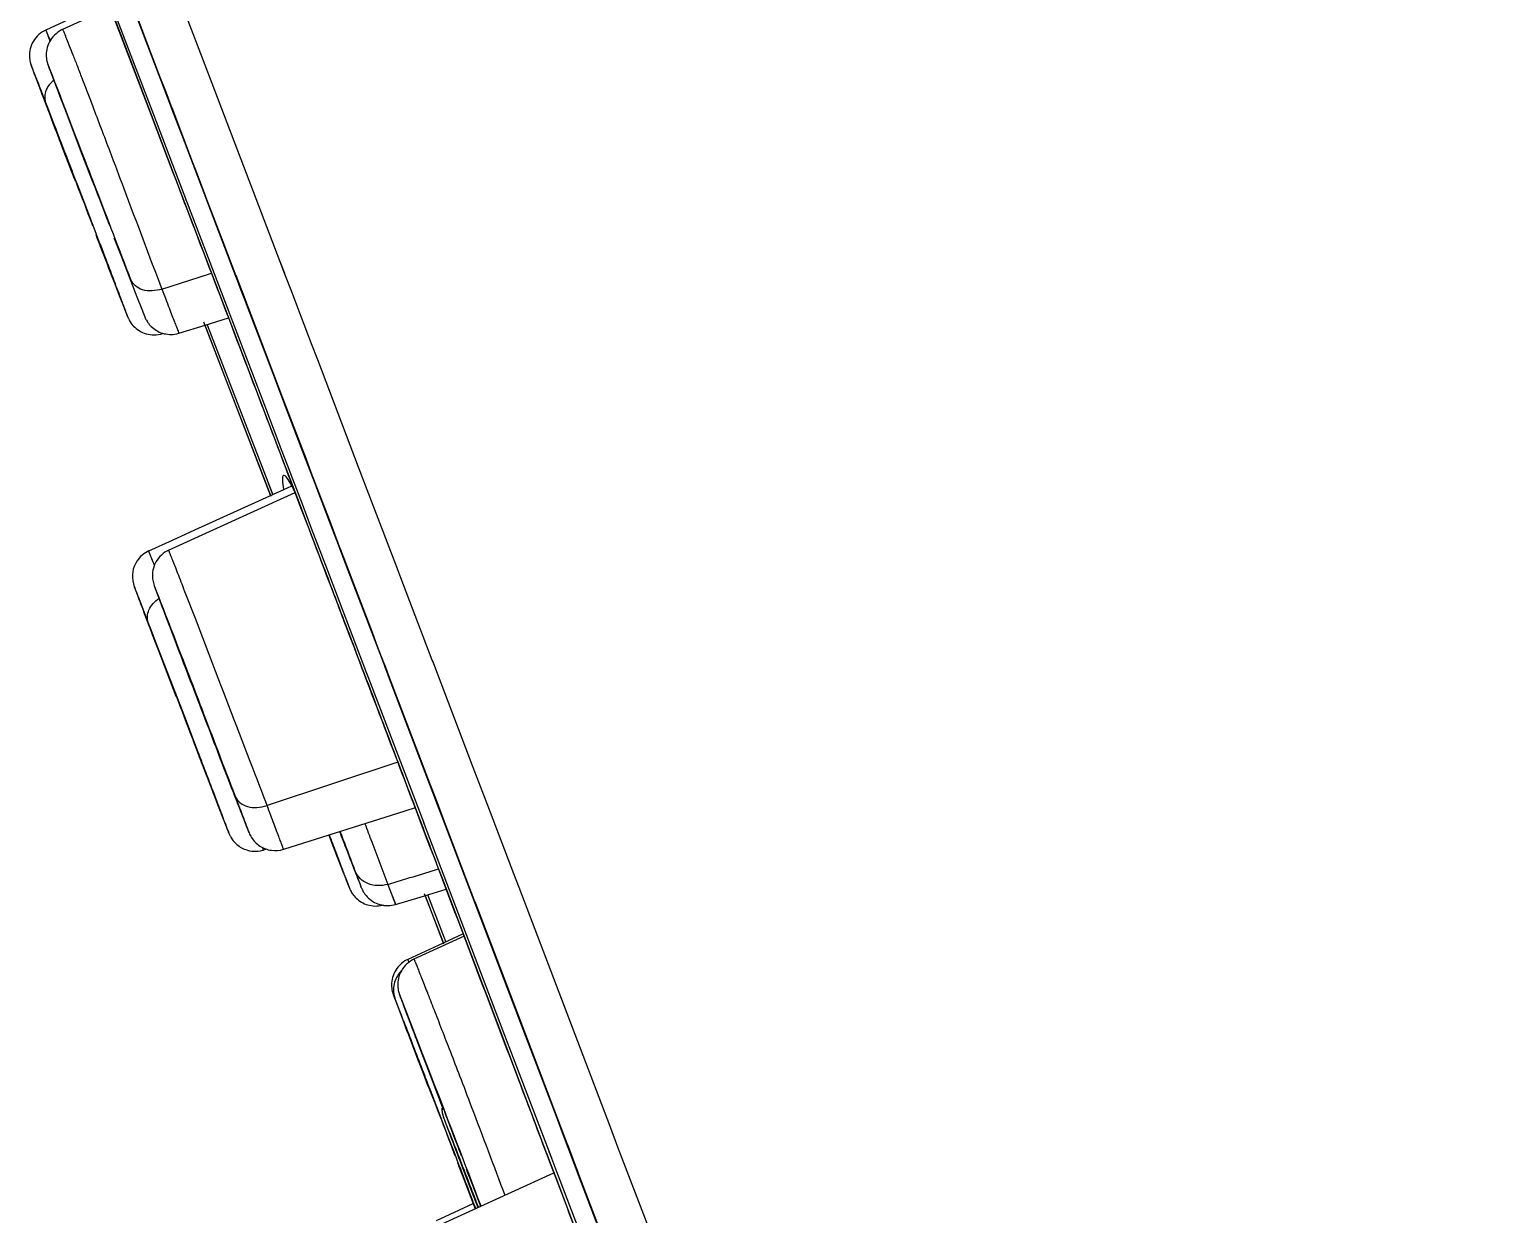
# Model space of a CAD drawing. Header units: millimetres. Extents: x 19741 to 22117, y -10160 to -6800.
# Drawn here: x 21620.94 to 21636.71, y -8199.77 to -8187.07 of the extents above; entities that cross this region are included whole.
import ezdxf

# ---------------------------------------------------------------- set-up
doc = ezdxf.new("R2010")
doc.units = ezdxf.units.MM

msp = doc.modelspace()

# ---------------------------------------------------------------- linework, layer by layer
at = {"linetype": 'Continuous'}
for p, q in [((21621.931, -8187.153), (21621.517, -8186.071)), ((21621.518, -8186.071), (21621.932, -8187.155)), ((21622.034, -8187.353), (21621.542, -8186.065)), ((21621.506, -8186.899), (21621.118, -8187.075)), ((21621.809, -8186.836), (21621.299, -8187.069)), ((21622.037, -8186.789), (21622.145, -8187.071)), ((21622.151, -8187.072), (21622.044, -8186.792)), ((21622.612, -8186.897), (21622.822, -8187.447)), ((21621.118, -8187.075), (21621.164, -8187.192)), ((21621.126, -8187.095), (21621.163, -8187.191)), ((21622.143, -8187.068), (21622.421, -8187.795)), ((21622.145, -8187.071), (21622.423, -8187.8)), ((21622.342, -8187.572), (21622.151, -8187.072)), ((21622.251, -8187.992), (21621.931, -8187.153)), ((21621.932, -8187.155), (21622.251, -8187.991)), ((21622.275, -8187.984), (21622.034, -8187.353)), ((21620.963, -8187.458), (21620.965, -8187.463)), ((21620.965, -8187.463), (21620.968, -8187.472)), ((21620.968, -8187.472), (21620.976, -8187.491)), ((21620.976, -8187.491), (21620.994, -8187.541)), ((21620.994, -8187.541), (21621.084, -8187.778)), ((21621.144, -8187.453), (21621.146, -8187.459)), ((21621.146, -8187.459), (21621.15, -8187.469)), ((21621.15, -8187.469), (21621.157, -8187.489)), ((21621.157, -8187.489), (21621.183, -8187.558)), ((21621.183, -8187.558), (21621.336, -8187.96)), ((21622.407, -8187.741), (21622.342, -8187.572)), ((21622.822, -8187.447), (21623.37, -8188.88)), ((21621.084, -8187.778), (21621.222, -8188.141)), ((21621.136, -8187.898), (21621.116, -8187.847)), ((21622.469, -8187.904), (21622.404, -8187.734)), ((21622.428, -8187.796), (21622.407, -8187.741)), ((21622.419, -8187.791), (21622.463, -8187.906)), ((21622.419, -8187.791), (21622.463, -8187.906)), ((21622.421, -8187.795), (21622.465, -8187.91)), ((21622.423, -8187.8), (21622.467, -8187.915)), ((21622.459, -8187.879), (21622.428, -8187.796)), ((21622.471, -8187.91), (21622.459, -8187.879)), ((21621.209, -8188.087), (21621.136, -8187.898)), ((21621.336, -8187.96), (21621.487, -8188.357)), ((21622.251, -8187.991), (21622.485, -8188.606)), ((21622.484, -8188.604), (21622.251, -8187.992)), ((21622.509, -8188.596), (21622.275, -8187.984)), ((21622.465, -8187.91), (21622.697, -8188.518)), ((21622.467, -8187.915), (21622.7, -8188.524)), ((21622.703, -8188.515), (21622.471, -8187.91)), ((21621.222, -8188.141), (21621.313, -8188.379)), ((21621.487, -8188.357), (21621.615, -8188.69)), ((21621.313, -8188.379), (21621.423, -8188.667)), ((21622.697, -8188.516), (21622.713, -8188.56)), ((21622.697, -8188.516), (21622.714, -8188.561)), ((21622.754, -8188.651), (21622.702, -8188.514)), ((21622.719, -8188.558), (21622.703, -8188.515)), ((21621.475, -8188.778), (21621.417, -8188.626)), ((21622.485, -8188.606), (21623.069, -8190.136)), ((21623.093, -8190.125), (21622.509, -8188.596)), ((21622.713, -8188.56), (21622.716, -8188.567)), ((21622.714, -8188.561), (21622.85, -8188.919)), ((21622.716, -8188.567), (21622.851, -8188.922)), ((21622.754, -8188.65), (21622.719, -8188.558)), ((21622.835, -8188.863), (21622.754, -8188.65)), ((21621.647, -8189.228), (21621.475, -8188.778)), ((21622.856, -8188.918), (21622.834, -8188.861)), ((21622.85, -8188.919), (21623.16, -8189.728)), ((21622.851, -8188.922), (21623.16, -8189.73)), ((21623.03, -8189.373), (21622.856, -8188.918)), ((21623.37, -8188.88), (21623.627, -8189.555)), ((21621.663, -8189.291), (21621.746, -8189.506)), ((21623.16, -8189.714), (21623.03, -8189.373)), ((21621.746, -8189.506), (21621.846, -8189.766)), ((21621.929, -8189.507), (21622.029, -8189.766)), ((21623.624, -8189.546), (21623.675, -8189.68)), ((21623.627, -8189.555), (21623.678, -8189.687)), ((21621.846, -8189.766), (21621.906, -8189.919)), ((21622.029, -8189.766), (21622.094, -8189.934)), ((21623.214, -8189.856), (21623.157, -8189.706)), ((21623.158, -8189.724), (21623.209, -8189.858)), ((21623.206, -8189.833), (21623.16, -8189.714)), ((21623.16, -8189.728), (21623.21, -8189.861)), ((21623.678, -8189.687), (21623.75, -8189.875)), ((21621.906, -8189.919), (21621.965, -8190.071)), ((21622.094, -8189.934), (21622.146, -8190.067)), ((21623.218, -8189.864), (21623.206, -8189.833)), ((21623.21, -8189.861), (21623.212, -8189.865)), ((21623.21, -8189.861), (21623.282, -8190.049)), ((21623.212, -8189.865), (21623.284, -8190.056)), ((21623.29, -8190.053), (21623.218, -8189.864)), ((21623.75, -8189.875), (21623.844, -8190.122)), ((21621.965, -8190.071), (21621.985, -8190.12)), ((21622.146, -8190.067), (21622.165, -8190.114)), ((21623.282, -8190.049), (21623.401, -8190.36)), ((21623.284, -8190.056), (21623.565, -8190.791)), ((21623.364, -8190.247), (21623.29, -8190.053)), ((21621.985, -8190.12), (21621.991, -8190.137)), ((21621.991, -8190.137), (21621.995, -8190.146)), ((21621.995, -8190.146), (21621.998, -8190.152)), ((21622.165, -8190.114), (21622.172, -8190.132)), ((21622.172, -8190.132), (21622.176, -8190.141)), ((21622.176, -8190.141), (21622.178, -8190.146)), ((21622.178, -8190.146), (21622.18, -8190.151)), ((21622.807, -8190.2), (21623.475, -8191.929)), ((21622.815, -8190.22), (21622.822, -8190.239)), ((21622.817, -8190.226), (21622.825, -8190.246)), ((21622.825, -8190.246), (21623.474, -8191.926)), ((21623.5, -8191.919), (21622.85, -8190.238)), ((21623.069, -8190.136), (21623.685, -8191.752)), ((21623.465, -8191.099), (21623.093, -8190.125)), ((21623.569, -8190.783), (21623.364, -8190.247)), ((21623.844, -8190.122), (21623.963, -8190.433)), ((21623.401, -8190.36), (21623.655, -8191.025)), ((21623.963, -8190.433), (21624.029, -8190.606)), ((21624.029, -8190.606), (21624.467, -8191.755)), ((21623.565, -8190.791), (21623.656, -8191.03)), ((21623.659, -8191.02), (21623.569, -8190.783)), ((21623.655, -8191.025), (21623.899, -8191.667)), ((21623.656, -8191.03), (21623.899, -8191.666)), ((21623.701, -8191.129), (21623.659, -8191.019)), ((21623.701, -8191.129), (21623.659, -8191.02)), ((21623.653, -8191.592), (21623.465, -8191.099)), ((21623.907, -8191.668), (21623.701, -8191.129)), ((21623.709, -8191.739), (21623.653, -8191.592)), ((21623.899, -8191.664), (21623.955, -8191.811)), ((21623.899, -8191.667), (21623.955, -8191.812)), ((21623.963, -8191.816), (21623.907, -8191.668)), ((21623.685, -8191.752), (21623.742, -8191.9)), ((21623.766, -8191.887), (21623.709, -8191.739)), ((21623.955, -8191.811), (21623.998, -8191.924)), ((21623.955, -8191.812), (21623.998, -8191.924)), ((21624.003, -8191.92), (21623.96, -8191.809)), ((21624.006, -8191.928), (21623.963, -8191.816)), ((21624.467, -8191.755), (21624.624, -8192.166)), ((21622.717, -8192.431), (21623.709, -8191.979)), ((21623.474, -8191.926), (21623.528, -8192.068)), ((21623.475, -8191.929), (21623.529, -8192.07)), ((21623.551, -8192.051), (21623.497, -8191.912)), ((21623.526, -8191.985), (21623.5, -8191.919)), ((21623.554, -8192.059), (21623.526, -8191.985)), ((21623.709, -8191.979), (21623.754, -8191.959)), ((21623.853, -8192.194), (21623.74, -8191.897)), ((21623.742, -8191.9), (21623.844, -8192.169)), ((21623.869, -8192.157), (21623.766, -8191.887)), ((21623.998, -8191.924), (21623.998, -8191.925)), ((21623.998, -8191.924), (21624.156, -8192.338)), ((21623.998, -8191.925), (21624.058, -8192.083)), ((21624.066, -8192.084), (21624.006, -8191.928)), ((21622.435, -8192.649), (21623.791, -8192.032)), ((21624.058, -8192.083), (21624.158, -8192.343)), ((21624.164, -8192.342), (21624.066, -8192.084)), ((21623.844, -8192.169), (21623.942, -8192.426)), ((21623.939, -8192.42), (21623.853, -8192.194)), ((21623.967, -8192.415), (21623.869, -8192.157)), ((21624.624, -8192.166), (21624.866, -8192.798)), ((21622.475, -8192.541), (21622.717, -8192.431)), ((21623.942, -8192.426), (21624.092, -8192.82)), ((21624.119, -8192.813), (21623.967, -8192.415)), ((21624.156, -8192.338), (21624.4, -8192.977)), ((21624.158, -8192.343), (21624.31, -8192.743)), ((21624.278, -8192.642), (21624.164, -8192.342)), ((21622.221, -8192.656), (21622.475, -8192.541)), ((21624.312, -8192.73), (21624.275, -8192.633)), ((21624.315, -8192.739), (21624.278, -8192.642)), ((21624.31, -8192.743), (21624.402, -8192.985)), ((21624.401, -8192.962), (21624.315, -8192.739)), ((21624.56, -8193.97), (21624.119, -8192.813)), ((21624.866, -8192.798), (21624.921, -8192.943)), ((21624.4, -8192.977), (21624.75, -8193.896)), ((21624.618, -8193.532), (21624.401, -8192.962)), ((21624.402, -8192.985), (21624.751, -8193.897)), ((21624.921, -8192.943), (21625.257, -8193.823)), ((21622.217, -8193.424), (21622.122, -8193.178)), ((21622.721, -8193.381), (21622.62, -8193.12)), ((21622.91, -8193.871), (21622.721, -8193.381)), ((21622.241, -8193.486), (21622.217, -8193.424)), ((21622.302, -8193.644), (21622.241, -8193.486)), ((21622.426, -8193.416), (21622.426, -8193.415)), ((21622.426, -8193.416), (21622.507, -8193.63)), ((21624.674, -8193.68), (21624.618, -8193.532)), ((21622.293, -8193.638), (21622.319, -8193.706)), ((21622.501, -8194.159), (21622.302, -8193.644)), ((21622.319, -8193.706), (21622.513, -8194.213)), ((21622.507, -8193.63), (21622.512, -8193.643)), ((21622.512, -8193.643), (21622.553, -8193.751)), ((21624.742, -8193.856), (21624.674, -8193.68)), ((21622.553, -8193.751), (21622.603, -8193.881)), ((21624.792, -8193.989), (21624.74, -8193.852)), ((21624.757, -8193.895), (21624.742, -8193.856)), ((21625.253, -8193.813), (21625.268, -8193.853)), ((21625.257, -8193.823), (21625.272, -8193.863)), ((21625.272, -8193.863), (21625.696, -8194.974)), ((21624.596, -8194.064), (21624.558, -8193.965)), ((21624.598, -8194.069), (21624.56, -8193.97)), ((21624.749, -8193.892), (21624.786, -8193.991)), ((21624.75, -8193.896), (21625.179, -8195.021)), ((21624.751, -8193.897), (21624.788, -8193.994)), ((21624.795, -8193.995), (21624.757, -8193.895)), ((21624.788, -8193.994), (21625.182, -8195.029)), ((21625.174, -8194.988), (21624.795, -8193.995)), ((21622.607, -8194.435), (21622.501, -8194.159)), ((21625.172, -8195.573), (21624.598, -8194.069)), ((21622.745, -8194.795), (21622.607, -8194.435)), ((21622.697, -8194.692), (21622.75, -8194.83)), ((21622.761, -8194.838), (21622.745, -8194.795)), ((21622.75, -8194.83), (21622.795, -8194.947)), ((21622.795, -8194.947), (21622.804, -8194.971)), ((21622.804, -8194.971), (21622.841, -8195.066)), ((21624.891, -8194.919), (21623.49, -8195.386)), ((21625.184, -8195.016), (21625.17, -8194.978)), ((21625.696, -8194.974), (21625.774, -8195.178)), ((21622.841, -8195.066), (21622.847, -8195.083)), ((21622.847, -8195.083), (21622.93, -8195.297)), ((21625.188, -8195.026), (21625.174, -8194.988)), ((21625.179, -8195.021), (21625.307, -8195.356)), ((21625.182, -8195.029), (21625.31, -8195.364)), ((21625.315, -8195.358), (21625.188, -8195.026)), ((21622.93, -8195.297), (21622.96, -8195.374)), ((21622.93, -8195.297), (21622.93, -8195.297)), ((21625.774, -8195.178), (21625.851, -8195.38)), ((21622.96, -8195.374), (21623.027, -8195.546)), ((21624.965, -8195.444), (21623.666, -8195.855)), ((21625.077, -8195.409), (21624.965, -8195.444)), ((21625.145, -8195.587), (21625.079, -8195.414)), ((21625.081, -8195.418), (21625.147, -8195.592)), ((21625.307, -8195.356), (21625.363, -8195.503)), ((21625.31, -8195.364), (21625.366, -8195.511)), ((21625.37, -8195.503), (21625.315, -8195.358)), ((21625.851, -8195.38), (21626.131, -8196.114)), ((21623.027, -8195.546), (21623.063, -8195.638)), ((21625.178, -8195.59), (21625.171, -8195.572)), ((21626.021, -8197.802), (21625.178, -8195.59)), ((21625.363, -8195.503), (21625.717, -8196.431)), ((21625.366, -8195.511), (21626.214, -8197.737)), ((21625.71, -8196.395), (21625.37, -8195.503)), ((21623.063, -8195.638), (21623.073, -8195.664)), ((21623.073, -8195.664), (21623.078, -8195.675)), ((21623.078, -8195.675), (21623.081, -8195.682)), ((21623.081, -8195.682), (21623.083, -8195.687)), ((21623.083, -8195.687), (21623.084, -8195.691)), ((21624.151, -8195.701), (21624.234, -8195.917)), ((21623.482, -8195.853), (21623.451, -8195.862)), ((21624.234, -8195.917), (21624.296, -8196.075)), ((21624.351, -8195.883), (21624.417, -8196.053)), ((21624.296, -8196.075), (21624.332, -8196.166)), ((21624.417, -8196.053), (21624.475, -8196.202)), ((21624.303, -8196.093), (21624.302, -8196.091)), ((21624.332, -8196.166), (21624.357, -8196.232)), ((21624.357, -8196.232), (21624.366, -8196.253)), ((21624.475, -8196.202), (21624.49, -8196.239)), ((21624.49, -8196.239), (21624.496, -8196.255)), ((21624.783, -8196.23), (21624.866, -8196.445)), ((21624.783, -8196.23), (21624.82, -8196.326)), ((21626.131, -8196.114), (21626.187, -8196.261)), ((21624.366, -8196.253), (21624.37, -8196.263)), ((21624.37, -8196.263), (21624.372, -8196.268)), ((21624.372, -8196.268), (21624.374, -8196.274)), ((21624.496, -8196.255), (21624.499, -8196.264)), ((21624.499, -8196.264), (21624.502, -8196.269)), ((21624.82, -8196.326), (21624.861, -8196.432)), ((21625.174, -8196.327), (21625.38, -8196.859)), ((21625.186, -8196.359), (21625.382, -8196.866)), ((21625.41, -8196.854), (21625.212, -8196.342)), ((21625.722, -8196.426), (21625.707, -8196.387)), ((21625.725, -8196.435), (21625.71, -8196.395)), ((21626.187, -8196.261), (21627.158, -8198.809)), ((21625.717, -8196.431), (21626.211, -8197.727)), ((21626.211, -8197.709), (21625.725, -8196.435)), ((21625.6, -8196.784), (21625.064, -8197.033)), ((21625.591, -8196.761), (21625.322, -8196.885)), ((21625.322, -8196.885), (21624.998, -8197.035)), ((21624.845, -8197.419), (21624.849, -8197.429)), ((21624.849, -8197.429), (21624.856, -8197.451)), ((21624.856, -8197.451), (21624.875, -8197.501)), ((21624.868, -8197.474), (21624.862, -8197.46)), ((21624.875, -8197.501), (21624.972, -8197.757)), ((21624.909, -8197.411), (21624.911, -8197.417)), ((21624.911, -8197.417), (21624.913, -8197.423)), ((21624.913, -8197.423), (21624.917, -8197.434)), ((21624.917, -8197.434), (21624.933, -8197.476)), ((21624.925, -8197.455), (21624.926, -8197.458)), ((21624.933, -8197.476), (21624.956, -8197.539)), ((21624.915, -8197.606), (21624.944, -8197.683)), ((21624.956, -8197.539), (21624.984, -8197.613)), ((21624.984, -8197.613), (21625.033, -8197.741)), ((21624.972, -8197.757), (21625.098, -8198.088)), ((21625.033, -8197.741), (21625.123, -8197.978)), ((21625.994, -8197.818), (21626.485, -8199.113)), ((21626.516, -8199.101), (21626.021, -8197.802)), ((21626.641, -8198.839), (21626.211, -8197.709)), ((21626.211, -8197.727), (21626.64, -8198.853)), ((21626.214, -8197.737), (21626.586, -8198.713)), ((21625.123, -8197.978), (21625.254, -8198.32)), ((21625.098, -8198.088), (21625.24, -8198.458)), ((21625.254, -8198.32), (21625.377, -8198.643)), ((21625.267, -8198.505), (21625.247, -8198.455)), ((21625.326, -8198.659), (21625.267, -8198.505)), ((21625.439, -8198.953), (21625.326, -8198.659)), ((21625.381, -8198.729), (21625.384, -8198.738)), ((21625.384, -8198.738), (21625.39, -8198.753)), ((21625.39, -8198.753), (21625.406, -8198.796)), ((21626.586, -8198.713), (21626.639, -8198.851)), ((21625.406, -8198.796), (21625.483, -8199.001)), ((21626.639, -8198.851), (21626.707, -8199.031)), ((21626.64, -8198.853), (21626.732, -8199.095)), ((21626.716, -8199.034), (21626.641, -8198.839)), ((21627.158, -8198.809), (21627.246, -8199.041)), ((21625.493, -8199.095), (21625.439, -8198.953)), ((21625.483, -8199.001), (21625.614, -8199.344)), ((21626.705, -8199.025), (21626.73, -8199.092)), ((21626.707, -8199.031), (21626.733, -8199.1)), ((21626.828, -8199.328), (21626.711, -8199.022)), ((21626.724, -8199.055), (21626.716, -8199.034)), ((21626.742, -8199.101), (21626.724, -8199.055)), ((21627.246, -8199.041), (21627.293, -8199.164)), ((21625.529, -8199.21), (21625.626, -8199.463)), ((21625.541, -8199.242), (21625.636, -8199.488)), ((21625.574, -8199.238), (21625.747, -8199.692)), ((21626.484, -8199.109), (21626.535, -8199.244)), ((21626.485, -8199.113), (21626.51, -8199.178)), ((21626.51, -8199.178), (21626.514, -8199.189)), ((21626.601, -8199.417), (21626.51, -8199.18)), ((21626.54, -8199.165), (21626.514, -8199.097)), ((21626.541, -8199.168), (21626.516, -8199.101)), ((21626.596, -8199.311), (21626.541, -8199.168)), ((21626.73, -8199.092), (21626.774, -8199.207)), ((21626.732, -8199.095), (21626.775, -8199.21)), ((21626.733, -8199.1), (21626.778, -8199.217)), ((21626.768, -8199.17), (21626.742, -8199.101)), ((21626.785, -8199.217), (21626.768, -8199.17)), ((21626.775, -8199.21), (21626.822, -8199.332)), ((21626.778, -8199.217), (21626.825, -8199.341)), ((21626.816, -8199.296), (21626.785, -8199.217)), ((21627.293, -8199.164), (21627.594, -8199.953)), ((21625.203, -8199.942), (21626.564, -8199.32)), ((21625.614, -8199.344), (21625.747, -8199.693)), ((21626.535, -8199.244), (21626.602, -8199.419)), ((21626.631, -8199.405), (21626.596, -8199.311)), ((21626.832, -8199.34), (21626.816, -8199.296)), ((21626.822, -8199.332), (21626.902, -8199.544)), ((21626.825, -8199.341), (21627.118, -8200.109)), ((21627.121, -8200.098), (21626.832, -8199.34)), ((21625.626, -8199.463), (21625.72, -8199.707)), ((21625.636, -8199.488), (21625.72, -8199.705)), ((21625.679, -8199.426), (21625.777, -8199.68)), ((21626.676, -8199.615), (21626.601, -8199.417)), ((21626.602, -8199.419), (21626.894, -8200.191)), ((21626.926, -8200.18), (21626.631, -8199.405)), ((21626.902, -8199.544), (21627.184, -8200.283)), ((21625.305, -8199.831), (21625.699, -8199.651))]:
    msp.add_line(p, q, dxfattribs=at)
for points in [[(21621.118, -8187.075), (21621.105, -8187.082), (21621.084, -8187.094), (21621.063, -8187.108), (21621.045, -8187.123), (21621.027, -8187.14), (21621.012, -8187.157)], [(21621.118, -8187.075), (21621.119, -8187.077), (21621.126, -8187.095)], [(21621.299, -8187.069), (21621.288, -8187.074), (21621.267, -8187.086), (21621.247, -8187.099), (21621.228, -8187.114), (21621.211, -8187.13), (21621.195, -8187.147), (21621.181, -8187.165), (21621.168, -8187.184), (21621.157, -8187.203), (21621.148, -8187.222), (21621.14, -8187.242), (21621.134, -8187.262), (21621.129, -8187.282), (21621.126, -8187.302), (21621.124, -8187.322), (21621.123, -8187.341), (21621.124, -8187.359), (21621.125, -8187.376), (21621.127, -8187.392), (21621.13, -8187.407), (21621.133, -8187.418), (21621.135, -8187.426), (21621.137, -8187.432), (21621.138, -8187.436), (21621.139, -8187.44), (21621.14, -8187.443), (21621.141, -8187.445), (21621.142, -8187.448), (21621.144, -8187.453)], [(21621.012, -8187.157), (21620.997, -8187.176), (21620.985, -8187.195), (21620.974, -8187.215), (21620.965, -8187.235), (21620.958, -8187.255), (21620.952, -8187.275), (21620.948, -8187.296), (21620.945, -8187.316), (21620.943, -8187.336), (21620.943, -8187.355), (21620.944, -8187.373), (21620.946, -8187.39), (21620.948, -8187.405), (21620.951, -8187.419), (21620.954, -8187.429), (21620.956, -8187.436), (21620.957, -8187.441), (21620.959, -8187.445), (21620.96, -8187.448), (21620.961, -8187.45), (21620.961, -8187.453), (21620.963, -8187.458)], [(21621.849, -8189.3), (21621.86, -8189.328), (21621.929, -8189.507)], [(21621.998, -8190.152), (21621.999, -8190.155), (21622, -8190.158), (21622.002, -8190.161), (21622.004, -8190.166), (21622.007, -8190.172), (21622.011, -8190.18), (21622.016, -8190.19), (21622.024, -8190.203), (21622.034, -8190.218), (21622.045, -8190.233), (21622.058, -8190.247), (21622.071, -8190.26), (21622.086, -8190.273), (21622.101, -8190.285), (21622.118, -8190.296), (21622.135, -8190.306), (21622.154, -8190.315), (21622.173, -8190.323), (21622.194, -8190.33), (21622.214, -8190.335), (21622.236, -8190.339), (21622.258, -8190.341), (21622.28, -8190.342), (21622.302, -8190.341), (21622.324, -8190.338), (21622.346, -8190.334), (21622.364, -8190.329)], [(21622.18, -8190.151), (21622.181, -8190.154), (21622.183, -8190.158), (21622.185, -8190.162), (21622.188, -8190.168), (21622.192, -8190.175), (21622.197, -8190.185), (21622.203, -8190.195), (21622.21, -8190.206), (21622.218, -8190.217), (21622.227, -8190.229), (21622.238, -8190.241), (21622.249, -8190.253), (21622.262, -8190.264), (21622.275, -8190.275), (21622.289, -8190.285), (21622.304, -8190.294), (21622.319, -8190.303), (21622.335, -8190.311), (21622.352, -8190.318), (21622.369, -8190.324), (21622.387, -8190.329), (21622.406, -8190.332), (21622.425, -8190.335), (21622.444, -8190.337), (21622.463, -8190.337), (21622.483, -8190.336), (21622.502, -8190.334), (21622.522, -8190.33), (21622.542, -8190.325), (21622.545, -8190.324)], [(21622.545, -8190.324), (21622.826, -8190.238), (21623.078, -8190.16)], [(21623.084, -8195.691), (21623.085, -8195.693), (21623.087, -8195.696), (21623.088, -8195.699), (21623.09, -8195.704), (21623.093, -8195.709), (21623.096, -8195.715), (21623.1, -8195.722), (21623.105, -8195.731), (21623.111, -8195.741), (21623.119, -8195.752), (21623.126, -8195.762), (21623.135, -8195.772), (21623.144, -8195.782), (21623.154, -8195.792), (21623.164, -8195.802), (21623.176, -8195.811), (21623.189, -8195.821), (21623.202, -8195.83), (21623.216, -8195.838), (21623.23, -8195.845), (21623.244, -8195.852), (21623.261, -8195.858), (21623.281, -8195.865), (21623.303, -8195.87), (21623.326, -8195.873), (21623.348, -8195.875), (21623.371, -8195.875), (21623.394, -8195.874), (21623.419, -8195.87), (21623.444, -8195.864), (21623.451, -8195.862)], [(21624.266, -8195.665), (21624.268, -8195.669), (21624.351, -8195.883)], [(21624.374, -8196.274), (21624.376, -8196.277), (21624.377, -8196.28), (21624.378, -8196.283), (21624.381, -8196.289), (21624.385, -8196.296), (21624.39, -8196.306), (21624.396, -8196.316), (21624.403, -8196.328), (21624.412, -8196.341), (21624.422, -8196.354), (21624.433, -8196.366), (21624.445, -8196.378), (21624.457, -8196.389), (21624.471, -8196.4), (21624.485, -8196.41), (21624.5, -8196.42), (21624.516, -8196.429), (21624.533, -8196.437), (21624.55, -8196.444), (21624.568, -8196.45)], [(21624.502, -8196.269), (21624.503, -8196.272), (21624.504, -8196.275), (21624.506, -8196.279), (21624.508, -8196.283), (21624.511, -8196.29), (21624.515, -8196.298), (21624.521, -8196.309), (21624.529, -8196.321), (21624.539, -8196.336), (21624.55, -8196.35), (21624.563, -8196.364), (21624.576, -8196.378), (21624.591, -8196.39), (21624.607, -8196.402), (21624.623, -8196.413), (21624.641, -8196.423), (21624.659, -8196.432), (21624.678, -8196.44), (21624.698, -8196.446), (21624.718, -8196.451), (21624.74, -8196.455), (21624.761, -8196.457), (21624.783, -8196.458), (21624.805, -8196.457), (21624.827, -8196.454), (21624.849, -8196.45), (21624.866, -8196.445)], [(21624.866, -8196.445), (21625.13, -8196.367), (21625.409, -8196.282)], [(21624.568, -8196.45), (21624.587, -8196.454), (21624.606, -8196.458), (21624.626, -8196.46), (21624.645, -8196.462), (21624.665, -8196.461), (21624.685, -8196.46), (21624.705, -8196.457), (21624.724, -8196.453), (21624.738, -8196.449)], [(21624.861, -8196.432), (21624.865, -8196.443), (21624.866, -8196.445)], [(21625.064, -8197.033), (21625.049, -8197.04), (21625.028, -8197.052), (21625.007, -8197.067), (21624.988, -8197.082), (21624.971, -8197.099), (21624.956, -8197.117), (21624.942, -8197.136), (21624.929, -8197.156), (21624.919, -8197.176), (21624.91, -8197.196), (21624.903, -8197.217), (21624.897, -8197.238), (21624.893, -8197.258), (21624.891, -8197.279), (21624.89, -8197.298), (21624.89, -8197.318), (21624.891, -8197.336), (21624.893, -8197.353), (21624.896, -8197.367), (21624.899, -8197.379), (21624.902, -8197.389), (21624.904, -8197.395), (21624.905, -8197.399), (21624.906, -8197.403), (21624.907, -8197.406), (21624.909, -8197.411)], [(21624.998, -8197.035), (21624.988, -8197.04), (21624.967, -8197.051), (21624.947, -8197.065), (21624.928, -8197.08)], [(21624.857, -8197.169), (21624.848, -8197.189), (21624.84, -8197.209), (21624.834, -8197.229), (21624.829, -8197.249), (21624.826, -8197.269), (21624.824, -8197.289), (21624.824, -8197.308), (21624.824, -8197.326), (21624.826, -8197.343)], [(21624.928, -8197.08), (21624.911, -8197.096), (21624.895, -8197.113), (21624.881, -8197.131), (21624.868, -8197.15), (21624.857, -8197.169)], [(21624.826, -8197.343), (21624.828, -8197.359), (21624.831, -8197.374), (21624.834, -8197.385), (21624.836, -8197.393), (21624.838, -8197.399), (21624.84, -8197.404), (21624.841, -8197.408), (21624.842, -8197.411), (21624.843, -8197.413), (21624.845, -8197.419)], [(21625.366, -8198.678), (21625.369, -8198.69), (21625.371, -8198.699), (21625.373, -8198.705), (21625.375, -8198.711), (21625.376, -8198.715), (21625.377, -8198.718), (21625.378, -8198.721), (21625.379, -8198.724), (21625.381, -8198.729)], [(21625.623, -8199.281), (21625.634, -8199.311), (21625.679, -8199.426)]]:
    msp.add_lwpolyline(points, dxfattribs=at)
for centre, radius, start, end in [((21602.007, -8125.132), 67.845, 287.45874, 287.9314), ((21622.347, -8192.931), 0.301, 114.6638, 130.3276), ((21608.688, -8142.478), 56.11, 286.6693, 287.2499), ((21625.162, -8197.383), 0.326, 135.0923, 141.5858), ((21621.19, -8198.598), 4.117, 21.8915, 22.0052), ((21625.68, -8198.618), 0.319, 181.5416, 190.614), ((21553.017, -8227.133), 77.74, 21.21129, 21.33028)]:
    msp.add_arc(centre, radius, start, end, dxfattribs=at)
for centre, major_axis, ratio, start_param, end_param in [((21621.479, -8188.8), (-0.144, 0.374), 0.002925, -3.92628, 0.000592), ((21621.659, -8188.794), (-0.144, 0.374), 0.002925, 3.141349, 7.065859), ((21622.572, -8194.356), (-0.144, 0.375), 0.002925, -3.924398, 0.000672), ((21622.787, -8194.348), (-0.144, 0.375), 0.002925, 3.141425, 7.063976), ((21625.361, -8198.762), (-0.144, 0.375), 0.002916, -3.403539, 0.000652), ((21625.427, -8198.759), (-0.144, 0.375), 0.002916, 3.141412, 6.543123)]:
    msp.add_ellipse(centre, major_axis=major_axis, ratio=ratio, start_param=start_param, end_param=end_param, dxfattribs=at)
for points, knots in [([(21628.265, -8157.066), (21629.072, -8159.165), (21630.674, -8163.332), (21633.046, -8169.51), (21635.351, -8175.524), (21637.223, -8180.397), (21638.66, -8184.163), (21639.69, -8186.864), (21640.696, -8189.462), (21641.706, -8191.942), (21642.714, -8194.301), (21644.002, -8197.219), (21644.937, -8199.357), (21645.53, -8200.752)], [0, 0, 0, 0, 0.143589, 0.28503, 0.42264, 0.554826, 0.618398, 0.680004, 0.739392, 0.796352, 0.850969, 0.903231, 1, 1, 1, 1]), ([(21621.299, -8187.069), (21621.3, -8187.068), (21621.301, -8187.075), (21621.305, -8187.08), (21621.311, -8187.096), (21621.319, -8187.114), (21621.329, -8187.14), (21621.346, -8187.183), (21621.373, -8187.251), (21621.411, -8187.347), (21621.456, -8187.462), (21621.507, -8187.594), (21621.542, -8187.687), (21621.561, -8187.736)], [0, 0, 0, 0, 0.004219, 0.016827, 0.037814, 0.067068, 0.104471, 0.149903, 0.264354, 0.408856, 0.581211, 0.77911, 1, 1, 1, 1]), ([(21621.002, -8187.553), (21620.989, -8187.521), (21620.934, -8187.381), (21620.994, -8187.542), (21621.01, -8187.585)], [0, 0, 0, 0, 0.432453, 1, 1, 1, 1]), ([(21621.116, -8187.847), (21621.105, -8187.817), (21621.067, -8187.719), (21621.029, -8187.621), (21621.002, -8187.553)], [0, 0, 0, 0, 0.304895, 1, 1, 1, 1]), ([(21622.03, -8189.752), (21621.909, -8189.434), (21621.641, -8188.734), (21621.436, -8188.2), (21621.053, -8187.213), (21621.241, -8187.711), (21621.29, -8187.841)], [0, 0, 0, 0, 0.353562, 0.707668, 0.854967, 1, 1, 1, 1]), ([(21621.01, -8187.585), (21621.021, -8187.613), (21621.078, -8187.763), (21621.135, -8187.913), (21621.181, -8188.034)], [0, 0, 0, 0, 0.189528, 1, 1, 1, 1]), ([(21621.132, -8187.698), (21621.125, -8187.711), (21621.106, -8187.758), (21621.103, -8187.813), (21621.116, -8187.847)], [0, 0, 0, 0, 0.28072, 1, 1, 1, 1]), ([(21621.203, -8187.612), (21621.196, -8187.618), (21621.168, -8187.644), (21621.144, -8187.674), (21621.132, -8187.698)], [0, 0, 0, 0, 0.260984, 1, 1, 1, 1]), ([(21621.561, -8187.736), (21621.58, -8187.785), (21621.661, -8187.998), (21621.742, -8188.21), (21621.804, -8188.374)], [0, 0, 0, 0, 0.230649, 1, 1, 1, 1]), ([(21621.181, -8188.034), (21621.2, -8188.084), (21621.284, -8188.304), (21621.368, -8188.523), (21621.433, -8188.692)], [0, 0, 0, 0, 0.229796, 1, 1, 1, 1]), ([(21621.417, -8188.626), (21621.398, -8188.579), (21621.329, -8188.399), (21621.26, -8188.22), (21621.209, -8188.087)], [0, 0, 0, 0, 0.262891, 1, 1, 1, 1]), ([(21621.804, -8188.374), (21621.854, -8188.507), (21622.04, -8189), (21622.225, -8189.493), (21622.362, -8189.852)], [0, 0, 0, 0, 0.270538, 1, 1, 1, 1]), ([(21623.74, -8191.897), (21623.638, -8191.63), (21623.22, -8190.532), (21622.801, -8189.434), (21622.484, -8188.604)], [0, 0, 0, 0, 0.24369, 1, 1, 1, 1]), ([(21621.844, -8189.759), (21621.871, -8189.828), (21621.921, -8189.957), (21621.956, -8190.048), (21622.005, -8190.172), (21621.968, -8190.068), (21621.933, -8189.977), (21621.855, -8189.77), (21621.76, -8189.521), (21621.687, -8189.33), (21621.647, -8189.228)], [0, 0, 0, 0, 0.158908, 0.260411, 0.298311, 0.325983, 0.417279, 0.566794, 0.765343, 1, 1, 1, 1]), ([(21621.654, -8189.267), (21621.671, -8189.312), (21621.734, -8189.476), (21621.798, -8189.64), (21621.844, -8189.759)], [0, 0, 0, 0, 0.274677, 1, 1, 1, 1]), ([(21622.362, -8189.852), (21622.328, -8189.862), (21622.259, -8189.873), (21622.134, -8189.865), (21622.05, -8189.803), (21622.03, -8189.752)], [0, 0, 0, 0, 0.284431, 0.561996, 1, 1, 1, 1]), ([(21622.362, -8189.852), (21622.376, -8189.887), (21622.402, -8189.954), (21622.438, -8190.048), (21622.469, -8190.129), (21622.495, -8190.197), (21622.516, -8190.25), (21622.53, -8190.285), (21622.538, -8190.305), (21622.541, -8190.316), (21622.544, -8190.319), (21622.545, -8190.324), (21622.545, -8190.324)], [0, 0, 0, 0, 0.225316, 0.425243, 0.597468, 0.740549, 0.853316, 0.934707, 0.963314, 0.983731, 0.995955, 1, 1, 1, 1]), ([(21622.363, -8190.322), (21622.363, -8190.324), (21622.363, -8190.325), (21622.364, -8190.329), (21622.364, -8190.329)], [0, 0, 0, 0, 0.735893, 1, 1, 1, 1]), ([(21623.664, -8191.848), (21623.659, -8191.851), (21623.654, -8191.868), (21623.653, -8191.917), (21623.66, -8191.963), (21623.666, -8191.997)], [0, 0, 0, 0, 0.111193, 0.310298, 1, 1, 1, 1]), ([(21623.693, -8191.862), (21623.691, -8191.859), (21623.684, -8191.851), (21623.669, -8191.843), (21623.664, -8191.848)], [0, 0, 0, 0, 0.379131, 1, 1, 1, 1]), ([(21623.754, -8191.958), (21623.748, -8191.947), (21623.73, -8191.914), (21623.711, -8191.881), (21623.693, -8191.862)], [0, 0, 0, 0, 0.320718, 1, 1, 1, 1]), ([(21623.791, -8192.032), (21623.787, -8192.025), (21623.776, -8192), (21623.763, -8191.976), (21623.754, -8191.958)], [0, 0, 0, 0, 0.271023, 1, 1, 1, 1]), ([(21625.079, -8195.414), (21624.987, -8195.172), (21624.607, -8194.174), (21624.227, -8193.176), (21623.939, -8192.42)], [0, 0, 0, 0, 0.242324, 1, 1, 1, 1]), ([(21622.151, -8192.701), (21622.092, -8192.751), (21622.028, -8192.876), (21622.056, -8193.016), (21622.089, -8193.1), (21622.105, -8193.144), (21622.115, -8193.172)], [0, 0, 0, 0, 0.461761, 0.721923, 0.825986, 1, 1, 1, 1]), ([(21622.282, -8192.809), (21622.273, -8192.787), (21622.261, -8192.756), (21622.246, -8192.718), (21622.237, -8192.697), (21622.23, -8192.68), (21622.226, -8192.667), (21622.222, -8192.662), (21622.222, -8192.657), (21622.221, -8192.657)], [0, 0, 0, 0, 0.433685, 0.605708, 0.747196, 0.857658, 0.936666, 0.984105, 1, 1, 1, 1]), ([(21622.436, -8192.649), (21622.379, -8192.675), (21622.281, -8192.764), (21622.246, -8192.936), (21622.297, -8193.077), (21622.355, -8193.229), (21622.399, -8193.345), (21622.426, -8193.415)], [0, 0, 0, 0, 0.216167, 0.431825, 0.568501, 0.734835, 1, 1, 1, 1]), ([(21622.62, -8193.12), (21622.606, -8193.085), (21622.581, -8193.018), (21622.544, -8192.924), (21622.513, -8192.843), (21622.486, -8192.776), (21622.465, -8192.723), (21622.452, -8192.688), (21622.443, -8192.668), (21622.44, -8192.657), (21622.437, -8192.654), (21622.436, -8192.649), (21622.436, -8192.649)], [0, 0, 0, 0, 0.224958, 0.424567, 0.596912, 0.740155, 0.853028, 0.934512, 0.963167, 0.983632, 0.995903, 1, 1, 1, 1]), ([(21624.092, -8192.82), (21624.176, -8193.042), (21624.506, -8193.908), (21624.836, -8194.774), (21625.081, -8195.418)], [0, 0, 0, 0, 0.256465, 1, 1, 1, 1]), ([(21622.122, -8193.178), (21622.103, -8193.131), (21622.029, -8192.941), (21622.101, -8193.134), (21622.12, -8193.183)], [0, 0, 0, 0, 0.494327, 1, 1, 1, 1]), ([(21623.151, -8195.289), (21623.032, -8194.977), (21622.769, -8194.29), (21622.568, -8193.765), (21622.192, -8192.797), (21622.377, -8193.287), (21622.426, -8193.416)], [0, 0, 0, 0, 0.353632, 0.707333, 0.854279, 1, 1, 1, 1]), ([(21622.115, -8193.172), (21622.128, -8193.205), (21622.195, -8193.383), (21622.263, -8193.561), (21622.319, -8193.706)], [0, 0, 0, 0, 0.187808, 1, 1, 1, 1]), ([(21622.12, -8193.183), (21622.131, -8193.212), (21622.188, -8193.364), (21622.246, -8193.516), (21622.293, -8193.638)], [0, 0, 0, 0, 0.193586, 1, 1, 1, 1]), ([(21622.217, -8193.424), (21622.201, -8193.382), (21622.213, -8193.272), (21622.287, -8193.198), (21622.331, -8193.167)], [0, 0, 0, 0, 0.449372, 1, 1, 1, 1]), ([(21622.426, -8193.415), (21622.447, -8193.472), (21622.547, -8193.734), (21622.647, -8193.997), (21622.726, -8194.202)], [0, 0, 0, 0, 0.215993, 1, 1, 1, 1]), ([(21623.49, -8195.386), (21623.449, -8195.277), (21623.256, -8194.772), (21623.062, -8194.267), (21622.91, -8193.871)], [0, 0, 0, 0, 0.21416, 1, 1, 1, 1]), ([(21622.705, -8194.147), (21622.758, -8194.285), (21622.861, -8194.554), (21622.988, -8194.882), (21623.081, -8195.125), (21623.141, -8195.281), (21623.194, -8195.415), (21623.234, -8195.52), (21623.268, -8195.606), (21623.282, -8195.641), (21623.3, -8195.684), (21623.27, -8195.601), (21623.235, -8195.512), (21623.182, -8195.37), (21623.151, -8195.289)], [0, 0, 0, 0, 0.216007, 0.4214, 0.513749, 0.596137, 0.666501, 0.723169, 0.764692, 0.790096, 0.798691, 0.806997, 0.873401, 1, 1, 1, 1]), ([(21622.747, -8194.824), (21622.764, -8194.867), (21622.825, -8195.025), (21622.886, -8195.183), (21622.93, -8195.297)], [0, 0, 0, 0, 0.274096, 1, 1, 1, 1]), ([(21622.964, -8194.821), (21622.992, -8194.895), (21623.046, -8195.034), (21623.122, -8195.229), (21623.185, -8195.394), (21623.236, -8195.523), (21623.271, -8195.614), (21623.296, -8195.678), (21623.331, -8195.75), (21623.408, -8195.828), (21623.534, -8195.875), (21623.624, -8195.867), (21623.666, -8195.854)], [0, 0, 0, 0, 0.173438, 0.328246, 0.459146, 0.56175, 0.632908, 0.673263, 0.712955, 0.808052, 0.903967, 1, 1, 1, 1]), ([(21622.93, -8195.297), (21622.956, -8195.363), (21623.005, -8195.491), (21623.038, -8195.575), (21623.089, -8195.704), (21623.058, -8195.616), (21623.025, -8195.531), (21622.916, -8195.242), (21622.829, -8195.015), (21622.761, -8194.838)], [0, 0, 0, 0, 0.163461, 0.270851, 0.314474, 0.336557, 0.423252, 0.569206, 1, 1, 1, 1]), ([(21623.151, -8195.289), (21623.161, -8195.314), (21623.197, -8195.362), (21623.282, -8195.402), (21623.384, -8195.411), (21623.455, -8195.397), (21623.49, -8195.386)], [0, 0, 0, 0, 0.210458, 0.445487, 0.712206, 1, 1, 1, 1]), ([(21623.666, -8195.854), (21623.667, -8195.854), (21623.664, -8195.85), (21623.664, -8195.846), (21623.659, -8195.835), (21623.652, -8195.815), (21623.639, -8195.78), (21623.619, -8195.728), (21623.594, -8195.661), (21623.564, -8195.58), (21623.528, -8195.487), (21623.503, -8195.421), (21623.49, -8195.386)], [0, 0, 0, 0, 0.004096, 0.016358, 0.036798, 0.065405, 0.14677, 0.259595, 0.40299, 0.575666, 0.775439, 1, 1, 1, 1]), ([(21624.538, -8195.58), (21624.562, -8195.644), (21624.644, -8195.861), (21624.725, -8196.078), (21624.783, -8196.23)], [0, 0, 0, 0, 0.298264, 1, 1, 1, 1]), ([(21626.51, -8199.18), (21626.403, -8198.896), (21625.948, -8197.698), (21625.492, -8196.5), (21625.145, -8195.587)], [0, 0, 0, 0, 0.237163, 1, 1, 1, 1]), ([(21625.147, -8195.592), (21625.22, -8195.783), (21625.502, -8196.525), (21625.784, -8197.267), (21625.994, -8197.818)], [0, 0, 0, 0, 0.256993, 1, 1, 1, 1]), ([(21624.151, -8195.702), (21624.166, -8195.74), (21624.216, -8195.87), (21624.266, -8196), (21624.302, -8196.091)], [0, 0, 0, 0, 0.293023, 1, 1, 1, 1]), ([(21624.302, -8196.091), (21624.316, -8196.126), (21624.339, -8196.184), (21624.357, -8196.233), (21624.378, -8196.281), (21624.35, -8196.206), (21624.331, -8196.156), (21624.282, -8196.027), (21624.226, -8195.879), (21624.182, -8195.762), (21624.158, -8195.7)], [0, 0, 0, 0, 0.138807, 0.219384, 0.238691, 0.280572, 0.38205, 0.539419, 0.747698, 1, 1, 1, 1]), ([(21624.266, -8195.665), (21624.292, -8195.731), (21624.339, -8195.852), (21624.399, -8196.007), (21624.452, -8196.145), (21624.473, -8196.195), (21624.504, -8196.278), (21624.489, -8196.23), (21624.469, -8196.181), (21624.447, -8196.122), (21624.434, -8196.087)], [0, 0, 0, 0, 0.252724, 0.462641, 0.622686, 0.727223, 0.772374, 0.788457, 0.865358, 1, 1, 1, 1]), ([(21624.434, -8196.087), (21624.423, -8196.058), (21624.37, -8195.917), (21624.316, -8195.776), (21624.273, -8195.664)], [0, 0, 0, 0, 0.201703, 1, 1, 1, 1]), ([(21623.451, -8195.862), (21623.452, -8195.862), (21623.45, -8195.859), (21623.449, -8195.855), (21623.446, -8195.847), (21623.444, -8195.841), (21623.443, -8195.838)], [0, 0, 0, 0, 0.062481, 0.249769, 0.562246, 1, 1, 1, 1]), ([(21624.783, -8196.23), (21624.749, -8196.24), (21624.676, -8196.249), (21624.54, -8196.225), (21624.457, -8196.146), (21624.434, -8196.087)], [0, 0, 0, 0, 0.262479, 0.529248, 1, 1, 1, 1]), ([(21624.998, -8197.035), (21624.998, -8197.035), (21624.998, -8197.038), (21625.002, -8197.043), (21625.004, -8197.05), (21625.006, -8197.055)], [0, 0, 0, 0, 0.064599, 0.253282, 1, 1, 1, 1]), ([(21625.064, -8197.033), (21625.064, -8197.032), (21625.065, -8197.036), (21625.067, -8197.038), (21625.07, -8197.046), (21625.076, -8197.061), (21625.087, -8197.087), (21625.102, -8197.126), (21625.122, -8197.176), (21625.146, -8197.236), (21625.174, -8197.306), (21625.218, -8197.418), (21625.28, -8197.578), (21625.363, -8197.792), (21625.456, -8198.029), (21625.52, -8198.195), (21625.553, -8198.281)], [0, 0, 0, 0, 0.001126, 0.004549, 0.010263, 0.018246, 0.040925, 0.072406, 0.11247, 0.160803, 0.217067, 0.280916, 0.429439, 0.602125, 0.794144, 1, 1, 1, 1]), ([(21624.848, -8197.313), (21624.846, -8197.326), (21624.842, -8197.375), (21624.849, -8197.426), (21624.862, -8197.46)], [0, 0, 0, 0, 0.261889, 1, 1, 1, 1]), ([(21625.783, -8199.678), (21625.578, -8199.14), (21625.501, -8198.936), (21624.85, -8197.254), (21624.926, -8197.458)], [0, 0, 0, 0, 0.725954, 1, 1, 1, 1]), ([(21624.862, -8197.46), (21624.859, -8197.451), (21624.852, -8197.433), (21624.848, -8197.425), (21624.843, -8197.414), (21624.845, -8197.421), (21624.855, -8197.442), (21624.877, -8197.511), (21624.901, -8197.568), (21624.915, -8197.606)], [0, 0, 0, 0, 0.119312, 0.183052, 0.193725, 0.197522, 0.248159, 0.51762, 1, 1, 1, 1]), ([(21624.97, -8197.736), (21624.959, -8197.708), (21624.925, -8197.621), (21624.891, -8197.534), (21624.868, -8197.474)], [0, 0, 0, 0, 0.317976, 1, 1, 1, 1]), ([(21624.926, -8197.458), (21624.938, -8197.489), (21625.018, -8197.703), (21625.1, -8197.916), (21625.169, -8198.098)], [0, 0, 0, 0, 0.147287, 1, 1, 1, 1]), ([(21624.944, -8197.683), (21624.964, -8197.736), (21625.062, -8197.994), (21625.161, -8198.252), (21625.24, -8198.457)], [0, 0, 0, 0, 0.202958, 1, 1, 1, 1]), ([(21625.247, -8198.455), (21625.221, -8198.387), (21625.129, -8198.147), (21625.036, -8197.907), (21624.97, -8197.736)], [0, 0, 0, 0, 0.283121, 1, 1, 1, 1]), ([(21625.553, -8198.281), (21625.595, -8198.391), (21625.757, -8198.818), (21625.918, -8199.244), (21626.037, -8199.562)], [0, 0, 0, 0, 0.257995, 1, 1, 1, 1]), ([(21625.38, -8198.725), (21625.379, -8198.725), (21625.382, -8198.728), (21625.382, -8198.732), (21625.386, -8198.741), (21625.392, -8198.759), (21625.403, -8198.789), (21625.413, -8198.816), (21625.419, -8198.831)], [0, 0, 0, 0, 0.015393, 0.062402, 0.140927, 0.250813, 0.564038, 1, 1, 1, 1]), ([(21625.432, -8198.856), (21625.425, -8198.837), (21625.412, -8198.804), (21625.397, -8198.767), (21625.388, -8198.745), (21625.385, -8198.734), (21625.381, -8198.729), (21625.381, -8198.725), (21625.38, -8198.725)], [0, 0, 0, 0, 0.432271, 0.744937, 0.855507, 0.935099, 0.983367, 1, 1, 1, 1]), ([(21625.419, -8198.831), (21625.428, -8198.856), (21625.48, -8198.992), (21625.531, -8199.128), (21625.574, -8199.238)], [0, 0, 0, 0, 0.186077, 1, 1, 1, 1]), ([(21625.754, -8199.689), (21625.729, -8199.623), (21625.642, -8199.396), (21625.554, -8199.168), (21625.491, -8199.006)], [0, 0, 0, 0, 0.287097, 1, 1, 1, 1]), ([(21625.725, -8199.703), (21625.708, -8199.658), (21625.631, -8199.455), (21625.553, -8199.253), (21625.493, -8199.095)], [0, 0, 0, 0, 0.220414, 1, 1, 1, 1]), ([(21627.846, -8202.704), (21627.755, -8202.465), (21627.366, -8201.435), (21626.975, -8200.406), (21626.676, -8199.615)], [0, 0, 0, 0, 0.232331, 1, 1, 1, 1])]:
    msp.add_open_spline(points, degree=3, knots=knots, dxfattribs=at)
for points in [[(21624.907, -8197.181), (21624.877, -8197.219), (21624.855, -8197.266), (21624.848, -8197.313)], [(21625.366, -8198.676), (21625.369, -8198.693), (21625.374, -8198.709), (21625.38, -8198.725)]]:
    msp.add_open_spline(points, degree=3, dxfattribs=at)

doc.saveas('drawing.dxf')
